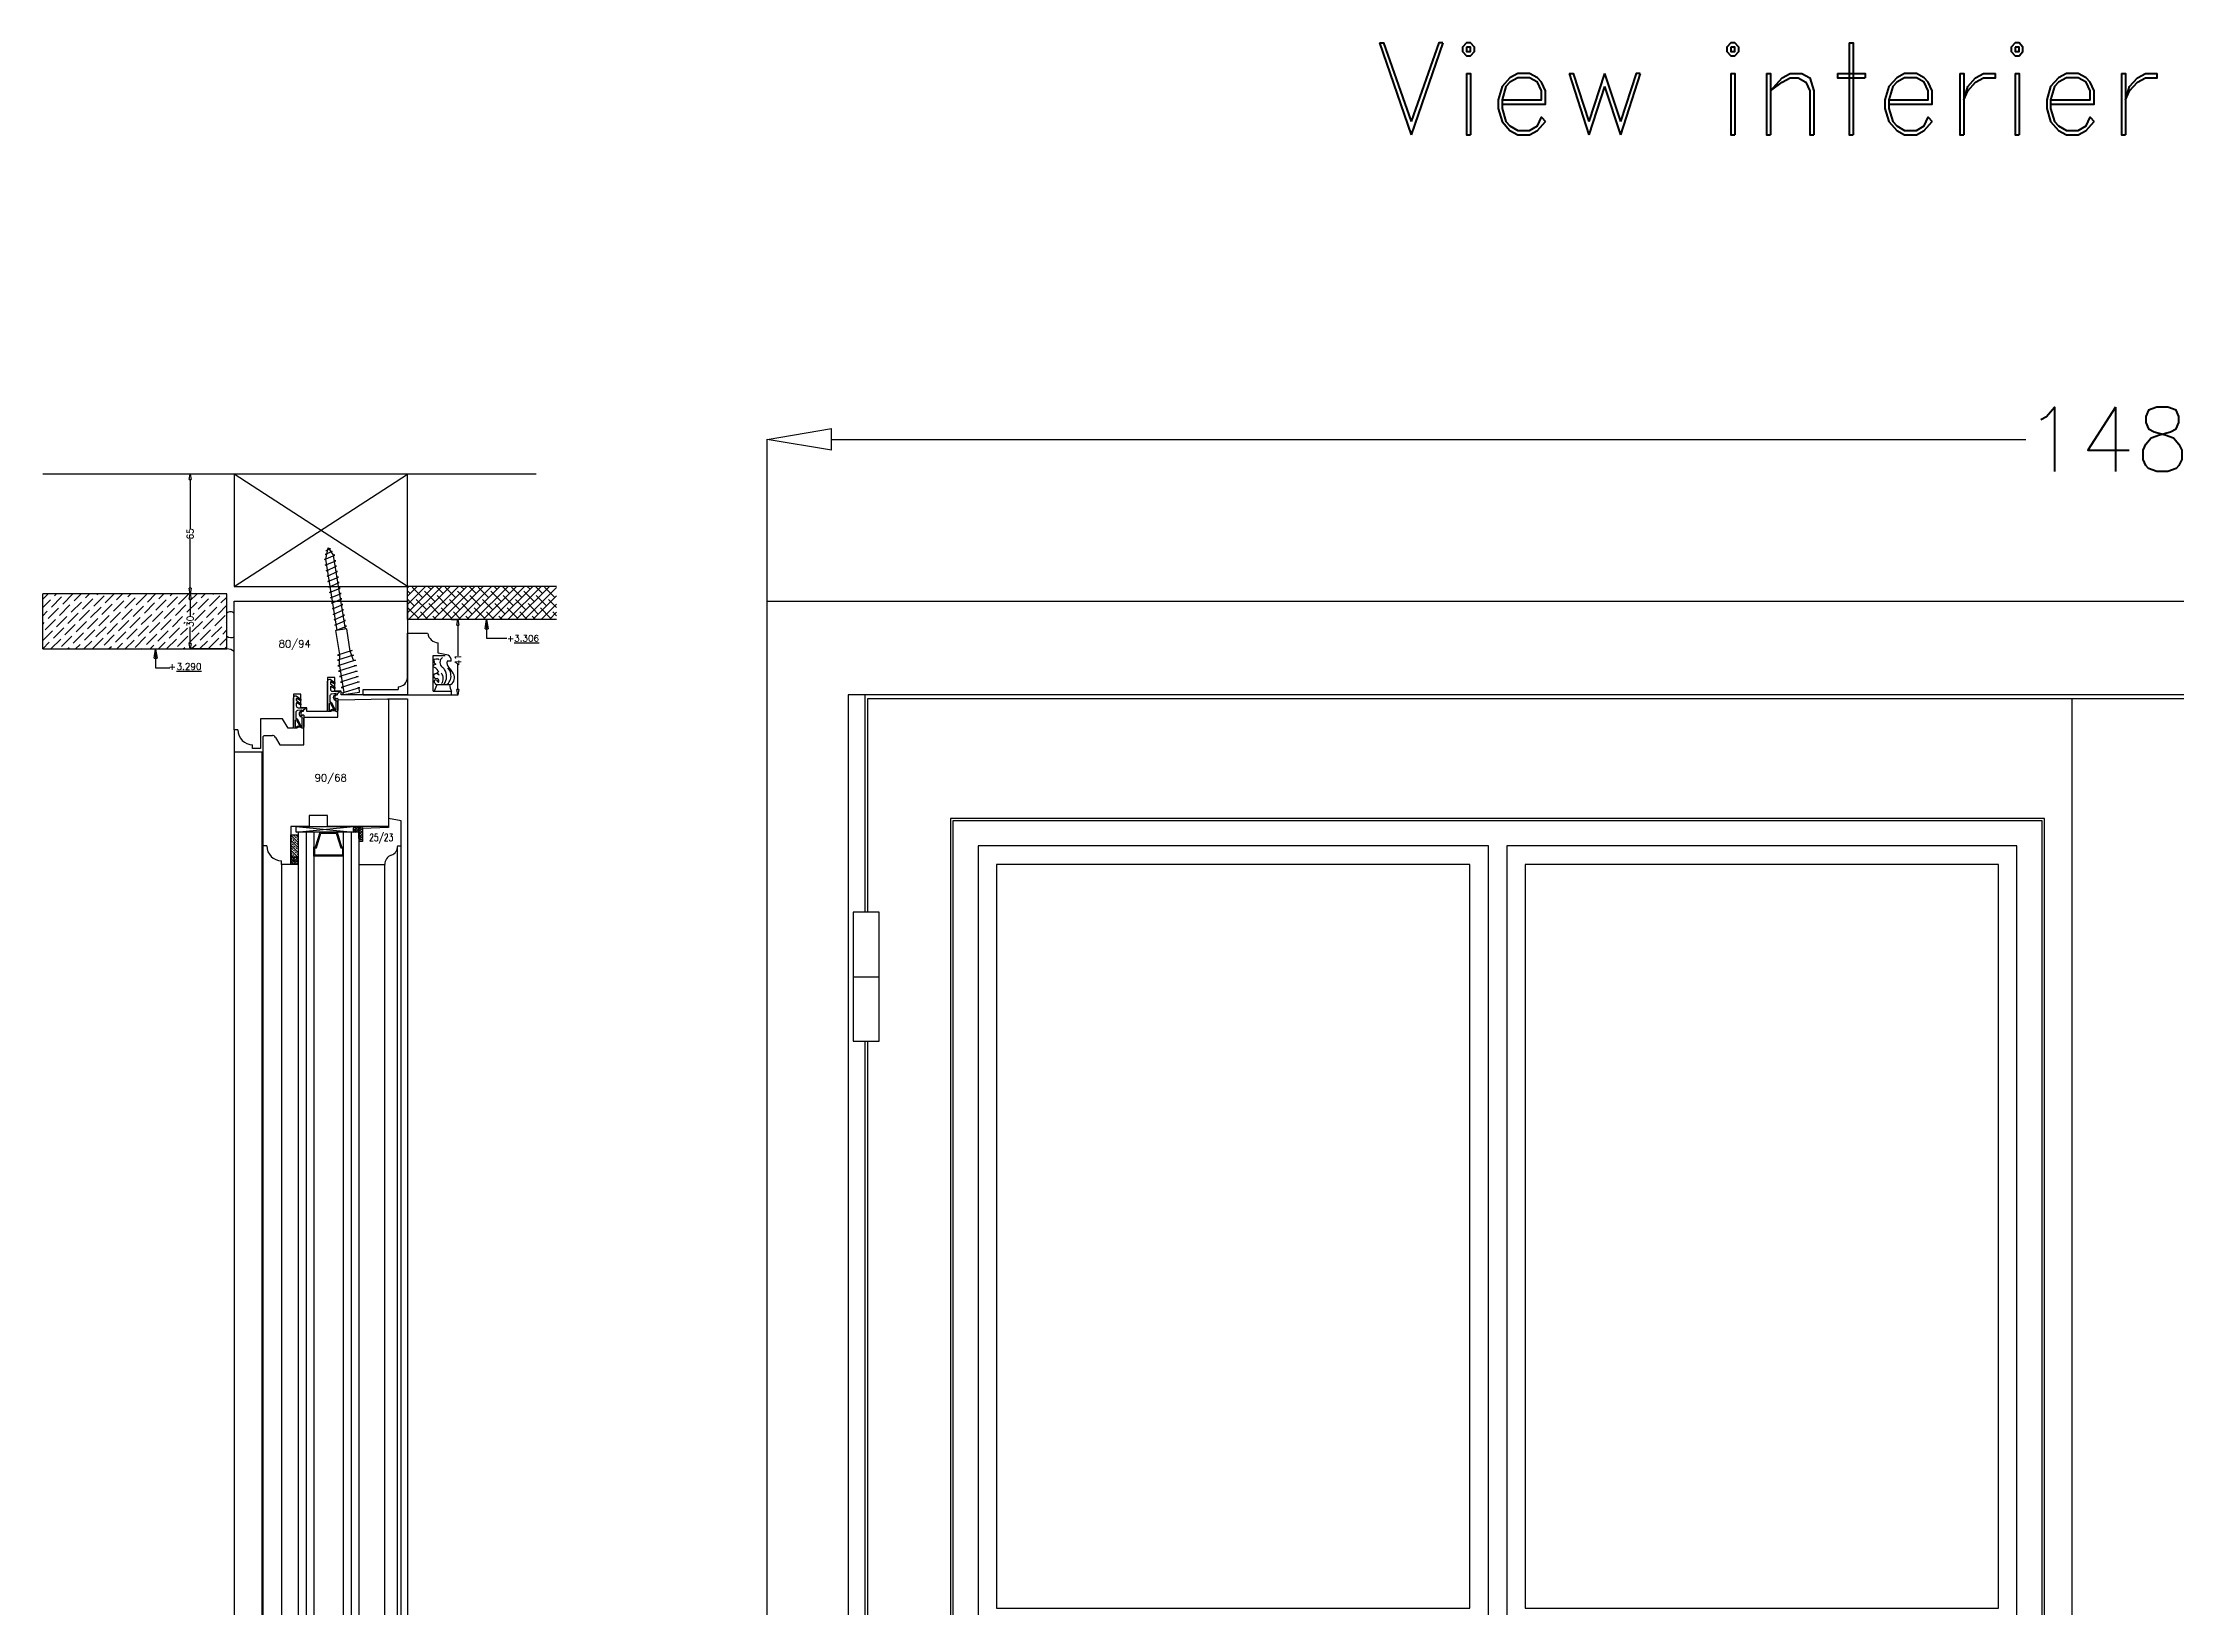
# Model space of a CAD drawing. Header units: millimetres. Extents: x -1007 to 7712, y -6262 to -71.
# Drawn here: x 5668 to 6827, y -992 to -142 of the extents above; entities that cross this region are included whole.
import ezdxf
from ezdxf.enums import TextEntityAlignment as Align

# ---------------------------------------------------------------- set-up
doc = ezdxf.new("R2010")
doc.units = ezdxf.units.MM
doc.layers.get('0').update_dxf_attribs({"color": 250})
doc.layers.add('dim', color=7, linetype='Continuous')
doc.layers.add('txt', color=189, linetype='Continuous')
doc.styles.add('ROMAND', font='romand.shx')
doc.styles.add('romans', font='romans.shx')
doc.dimstyles.new('Ech 1-1', dxfattribs={"dimtxt": 3.5, "dimasz": 3, "dimexe": 0.25, "dimexo": 0, "dimgap": 0.01, "dimtad": 0, "dimdec": 8, "dimzin": 12, "dimtxsty": 'romans', "dimblk": 'CLOSEDBLANK', "dimcen": 2.5, "dimclrd": 9, "dimclre": 9, "dimclrt": 6, "dimadec": 4, "dimazin": 3, "dimtfac": 1, "dimtdec": 8, "dimtmove": 0, "dimatfit": 3, "dimldrblk": 'CLOSEDBLANK', "dimfxl": 0, "dimarcsym": 0})
doc.dimstyles.new('ECH1-1 objet', dxfattribs={"dimtxt": 35, "dimasz": 35, "dimexe": 0.18, "dimexo": 0, "dimgap": 0.09, "dimtad": 0, "dimdec": 8, "dimdsep": 46, "dimtxsty": 'romans', "dimblk1": 'CLOSEDBLANK', "dimblk2": 'CLOSEDBLANK', "dimsah": 1, "dimcen": 1, "dimclrd": 9, "dimclre": 9, "dimclrt": 6, "dimadec": 0, "dimazin": 0, "dimtfac": 1, "dimtdec": 8, "dimtofl": 0, "dimtmove": 0, "dimatfit": 3, "dimldrblk": 'CLOSEDBLANK', "dimfxl": 0, "dimtolj": 1, "dimtzin": 0, "dimarcsym": 0})

# ---------------------------------------------------------------- blocks, each defined once
blk = doc.blocks.new('_ClosedBlank')
at = {"color": 0, "linetype": 'ByBlock', "lineweight": -2}
for p, q in [((-1, 0.167), (0, 0)), ((-1, 0.167), (-1, -0.167)), ((0, 0), (-1, -0.167))]:
    blk.add_line(p, q, dxfattribs=at)
blk = doc.blocks.new('*D44')
at = {"layer": 'Defpoints', "color": 0, "transparency": 16777216}
for p in [(7546.6, -357.6), (6061.6, -445.4), (7546.6, -445.4)]:
    blk.add_point(p, dxfattribs=at)
at = {"layer": 'dim', "color": 9, "lineweight": -2, "transparency": 16777216}
for p, q in [((6061.6, -445.4), (6061.6, -357.4)), ((6096.6, -357.6), (6744.9, -357.6)), ((7511.6, -357.6), (6863.4, -357.6)), ((7546.6, -445.4), (7546.6, -357.4))]:
    blk.add_line(p, q, dxfattribs=at)
at = {"layer": 'dim', "color": 9, "lineweight": -2, "transparency": 16777216, "xscale": 35, "yscale": 35, "zscale": 35, "rotation": 180}
blk.add_blockref('_ClosedBlank', (6061.6, -357.6), dxfattribs=at)
at = {"layer": 'dim', "color": 9, "lineweight": -2, "transparency": 16777216, "xscale": 35, "yscale": 35, "zscale": 35}
blk.add_blockref('_ClosedBlank', (7546.6, -357.6), dxfattribs=at)
at = {"layer": 'dim', "color": 6, "transparency": 16777216, "insert": (6804.1, -357.6), "char_height": 35, "attachment_point": 5, "style": 'romans'}
blk.add_mtext('\\A1;1485', dxfattribs=at)
blk = doc.blocks.new('*D64')
at = {"layer": 'Defpoints', "color": 0, "transparency": 16777216}
for p in [(5768.3, -441.4), (5748.3, -471.4), (5768.3, -471.4)]:
    blk.add_point(p, dxfattribs=at)
at = {"layer": 'dim', "color": 9, "lineweight": -2, "transparency": 16777216}
for p, q in [((5768.3, -441.4), (5748, -441.4)), ((5748.3, -444.4), (5748.3, -453.6)), ((5748.3, -468.4), (5748.3, -459.3)), ((5768.3, -471.4), (5748, -471.4))]:
    blk.add_line(p, q, dxfattribs=at)
at = {"layer": 'dim', "color": 9, "lineweight": -2, "transparency": 16777216, "xscale": 3, "yscale": 3, "zscale": 3}
for p, rotation in [((5748.3, -441.4), 90), ((5748.3, -471.4), 270)]:
    blk.add_blockref('_ClosedBlank', p, dxfattribs=dict(at, rotation=rotation))
at = {"layer": 'dim', "color": 6, "transparency": 16777216, "insert": (5748.3, -456.4), "char_height": 3.5, "attachment_point": 5, "rotation": 90, "style": 'romans'}
blk.add_mtext('30', dxfattribs=at)
blk = doc.blocks.new('*D65')
at = {"layer": 'Defpoints', "color": 0, "transparency": 16777216}
for p in [(5748.3, -376.4), (5772.3, -376.4), (5768.3, -441.4)]:
    blk.add_point(p, dxfattribs=at)
at = {"layer": 'dim', "color": 9, "lineweight": -2, "transparency": 16777216}
for p, q in [((5772.3, -376.4), (5748, -376.4)), ((5748.3, -379.4), (5748.3, -406.2)), ((5748.3, -438.4), (5748.3, -411.7)), ((5768.3, -441.4), (5748, -441.4))]:
    blk.add_line(p, q, dxfattribs=at)
at = {"layer": 'dim', "color": 9, "lineweight": -2, "transparency": 16777216, "xscale": 3, "yscale": 3, "zscale": 3}
for p, rotation in [((5748.3, -376.4), 90), ((5748.3, -441.4), 270)]:
    blk.add_blockref('_ClosedBlank', p, dxfattribs=dict(at, rotation=rotation))
at = {"layer": 'dim', "color": 6, "transparency": 16777216, "insert": (5748.3, -408.9), "char_height": 3.5, "attachment_point": 5, "rotation": 90, "style": 'romans'}
blk.add_mtext('65', dxfattribs=at)
blk = doc.blocks.new('*D66')
at = {"layer": 'Defpoints', "color": 0, "transparency": 16777216}
for p in [(5890.3, -455.4), (5893.7, -455.4), (5890.3, -496.4)]:
    blk.add_point(p, dxfattribs=at)
at = {"layer": 'dim', "color": 9, "lineweight": -2, "transparency": 16777216}
for p, q in [((5890.3, -455.4), (5893.9, -455.4)), ((5893.7, -458.4), (5893.7, -475.1)), ((5893.7, -493.4), (5893.7, -479.8)), ((5890.3, -496.4), (5893.9, -496.4))]:
    blk.add_line(p, q, dxfattribs=at)
at = {"layer": 'dim', "color": 9, "lineweight": -2, "transparency": 16777216, "xscale": 3, "yscale": 3, "zscale": 3}
for p, rotation in [((5893.7, -455.4), 90), ((5893.7, -496.4), 270)]:
    blk.add_blockref('_ClosedBlank', p, dxfattribs=dict(at, rotation=rotation))
at = {"layer": 'dim', "color": 6, "transparency": 16777216, "insert": (5893.7, -477.4), "char_height": 3.5, "attachment_point": 5, "rotation": 90, "style": 'romans'}
blk.add_mtext('41', dxfattribs=at)
blk = doc.blocks.new('2')
for p, q in [((5313.8, 5760.5), (6798.8, 5760.5)), ((5313.8, 3324.5), (5313.8, 5760.5)), ((6754.8, 5709.5), (5357.8, 5709.5)), ((5357.8, 5709.5), (5357.8, 3384.5)), ((5366.8, 5709.5), (5366.8, 5591.5)), ((6744.3, 5707.5), (5368.3, 5707.5)), ((5368.3, 5707.5), (5368.3, 5591.5)), ((6022.3, 3387.5), (6022.3, 5707.5)), ((6007.3, 5642.5), (5413.3, 5642.5)), ((5413.3, 5642.5), (5413.3, 3452.5)), ((6006, 5641.2), (5414.5, 5641.2)), ((5414.5, 5641.2), (5414.5, 3453.7)), ((6006, 3453.7), (6006, 5641.2)), ((6007.3, 3452.5), (6007.3, 5642.5)), ((5705.3, 5627.5), (5428.3, 5627.5)), ((5428.3, 5627.5), (5428.3, 5203.5)), ((5705.3, 5203.5), (5705.3, 5627.5)), ((5992.3, 5627.5), (5715.3, 5627.5)), ((5715.3, 5627.5), (5715.3, 5203.5)), ((5992.3, 5203.5), (5992.3, 5627.5)), ((5695.3, 5617.5), (5438.3, 5617.5)), ((5438.3, 5617.5), (5438.3, 5213.5)), ((5695.3, 5213.5), (5695.3, 5617.5)), ((5982.3, 5617.5), (5725.3, 5617.5)), ((5725.3, 5617.5), (5725.3, 5213.5)), ((5982.3, 5213.5), (5982.3, 5617.5)), ((5374.5, 5591.5), (5360.5, 5591.5)), ((5360.5, 5591.5), (5360.5, 5521.5)), ((5374.5, 5521.5), (5374.5, 5591.5)), ((5360.5, 5556.5), (5374.5, 5556.5)), ((5360.5, 5521.5), (5374.5, 5521.5)), ((5366.8, 5521.5), (5366.8, 4918.5)), ((5368.3, 5521.5), (5368.3, 4918.5)), ((5438.3, 5213.5), (5695.3, 5213.5)), ((5725.3, 5213.5), (5982.3, 5213.5))]:
    blk.add_line(p, q)
blk = doc.blocks.new('3')
for p, q in [((5188.4, 5829.5), (4920.4, 5829.5)), ((5118.4, 5829.5), (5024.4, 5829.5)), ((5024.4, 5829.5), (5024.4, 5768.5)), ((5118.4, 5768.5), (5024.4, 5829.5)), ((5024.4, 5768.5), (5118.4, 5829.5)), ((5118.4, 5768.5), (5118.4, 5829.5)), ((5077.6, 5787.5), (5073.8, 5785.8)), ((5074.6, 5785.8), (5073.8, 5785.8)), ((5074.1, 5783.3), (5075.4, 5789.4)), ((5080.3, 5744.6), (5074.1, 5783.3)), ((5076.7, 5788.8), (5074.2, 5787.8)), ((5075, 5787.7), (5074.2, 5787.8)), ((5075.4, 5789.4), (5078.3, 5785.2)), ((5076.7, 5788.8), (5075.7, 5788.9)), ((5077.6, 5787.5), (5076.6, 5787.5)), ((5084.8, 5745.3), (5078.3, 5785.2)), ((5020.4, 5764.5), (4920.4, 5764.5)), ((4920.4, 5734.5), (4920.4, 5764.5)), ((5020.4, 5734.5), (5020.4, 5764.5)), ((5024.4, 5768.5), (5118.4, 5768.5)), ((5024.4, 5690.5), (5024.4, 5760.5)), ((5024.4, 5760.5), (5118.4, 5760.5)), ((5199.4, 5768.5), (5118.4, 5768.5)), ((5118.4, 5750.5), (5118.4, 5768.5)), ((5118.4, 5760.5), (5118.4, 5709.5)), ((5199.4, 5750.5), (5118.4, 5750.5)), ((5085.5, 5745.4), (5079.6, 5744.5)), ((5081.7, 5731.5), (5079.6, 5744.5)), ((5087.4, 5733.3), (5085.5, 5745.4)), ((5118.4, 5719), (5118.4, 5743)), ((5118.4, 5743), (5129.4, 5743)), ((5135.1, 5732.3), (5135.1, 5737.9)), ((4920.4, 5734.5), (5020.4, 5734.5)), ((5088.5, 5733.7), (5080.5, 5731.1)), ((5089.2, 5731.2), (5080.5, 5728.5)), ((5080.5, 5731.1), (5081.6, 5731.2)), ((5080.5, 5728.5), (5081.6, 5728.5)), ((5081.5, 5726.5), (5081.7, 5731.5)), ((5084.1, 5710.9), (5081.5, 5726.5)), ((5087.4, 5733.7), (5088.5, 5733.7)), ((5089.3, 5727.8), (5087.4, 5733.3)), ((5088.1, 5731.2), (5089.2, 5731.2)), ((5132.4, 5711.5), (5132.4, 5731)), ((5132.4, 5731), (5138.9, 5731)), ((5140.5, 5731.2), (5135.1, 5732.3)), ((5140.1, 5728), (5142.2, 5728)), ((5079.1, 5719), (5075.1, 5719)), ((5075.1, 5719), (5075.1, 5701)), ((5079.1, 5711.5), (5079.1, 5719)), ((5092.2, 5716.6), (5082.5, 5713.5)), ((5083, 5710.6), (5092.6, 5713.6)), ((5091.1, 5716.6), (5092.2, 5716.6)), ((5091.5, 5713.6), (5092.6, 5713.6)), ((5113.4, 5714), (5113.4, 5712.5)), ((5134.4, 5715), (5132.9, 5711.5)), ((5141.4, 5715), (5134.4, 5715)), ((5060.6, 5710), (5056.6, 5710)), ((5056.6, 5710), (5056.6, 5692)), ((5060.6, 5702.5), (5060.6, 5710)), ((5063.9, 5702.5), (5060.6, 5702.5)), ((5063.3, 5702.5), (5063.3, 5702.4)), ((5063.9, 5700.5), (5063.9, 5702.5)), ((5082.4, 5711.5), (5079.1, 5711.5)), ((5080.6, 5706.3), (5081.1, 5706.8)), ((5080.6, 5697.5), (5080.6, 5706.3)), ((5081.1, 5706.8), (5107.6, 5707.5)), ((5081.8, 5711.5), (5081.8, 5711.4)), ((5082.4, 5709.5), (5082.4, 5711.5)), ((5118.4, 5709.5), (5082.4, 5709.5)), ((5082.5, 5713.5), (5083.6, 5713.5)), ((5083, 5710.6), (5083.5, 5710.6)), ((5083.7, 5709.7), (5083.5, 5710.6)), ((5083.7, 5709.7), (5092.5, 5711.1)), ((5092.5, 5711.1), (5092.2, 5713.5)), ((5094.4, 5709.5), (5094.4, 5712.5)), ((5094.4, 5712.5), (5113.4, 5712.5)), ((5094.4, 5709.5), (5118.4, 5709.5)), ((5107.6, 5707.5), (5108.1, 5707)), ((5107.6, 5707.5), (5118.4, 5707.5)), ((5108.1, 5707), (5108.1, 5638)), ((5118.4, 5709.5), (5142.4, 5709.5)), ((5118.4, 5707.5), (5118.4, 3387.5)), ((5132.4, 5711.5), (5142.4, 5711.5)), ((5142.4, 5709.5), (5142.4, 5711.5)), ((5026.4, 5690.5), (5024.4, 5690.5)), ((5024.4, 5690.5), (5024.4, 3458)), ((5050.6, 5696.5), (5038.6, 5696.5)), ((5038.6, 5696.5), (5038.6, 5680.5)), ((5053.6, 5691.5), (5050.6, 5696.5)), ((5056.1, 5691.5), (5053.6, 5691.5)), ((5056.6, 5692), (5056.1, 5691.5)), ((5062.1, 5697), (5062.6, 5697.5)), ((5062.1, 5682.5), (5062.1, 5697)), ((5062.6, 5697.5), (5080.6, 5697.5)), ((5074.6, 5700.5), (5063.9, 5700.5)), ((5075.1, 5701), (5074.6, 5700.5)), ((5034.4, 5680.5), (5034.4, 5682.5)), ((5038.6, 5680.5), (5034.4, 5680.5)), ((5040.1, 5687), (5040.6, 5687.5)), ((5040.1, 5627.5), (5040.1, 5687)), ((5040.6, 5687.5), (5045.1, 5687.5)), ((5046.8, 5686.5), (5049.1, 5682.5)), ((5049.1, 5682.5), (5062.1, 5682.5)), ((5040.1, 5678.5), (5024.4, 5678.5)), ((5039.6, 3460.8), (5039.6, 5678.5)), ((5065.1, 5638), (5055.1, 5638)), ((5055.1, 5638), (5055.1, 5617.5)), ((5055.1, 5633.5), (5059.1, 5633.5)), ((5055.1, 5621.5), (5055.1, 5633.5)), ((5058.1, 5635), (5089.1, 5638)), ((5058.1, 5638), (5089.1, 5635)), ((5058.1, 5635), (5058.1, 5638)), ((5058.1, 5638), (5089.1, 5638)), ((5089.1, 5635), (5058.1, 5635)), ((5059.1, 5635), (5059.1, 3460)), ((5092.1, 5635), (5059.1, 5635)), ((5059.1, 5633.5), (5059.1, 5621.5)), ((5063.4, 5635), (5063.4, 3460)), ((5075.1, 5644), (5065.1, 5644)), ((5065.1, 5644), (5065.1, 5638)), ((5067.6, 5635), (5067.6, 3460)), ((5068.6, 5627), (5071, 5635)), ((5069, 5626.5), (5071.4, 5634.5)), ((5071, 5635), (5080.2, 5635)), ((5071.4, 5634.5), (5079.8, 5634.5)), ((5075.1, 5638), (5075.1, 5644)), ((5108.1, 5638), (5075.1, 5638)), ((5079.8, 5634.5), (5082.3, 5626.5)), ((5080.2, 5635), (5082.6, 5627)), ((5083.6, 5635), (5083.6, 3460)), ((5087.9, 5635), (5087.9, 3460)), ((5089.1, 5638), (5089.1, 5635)), ((5090.1, 5638), (5092.1, 5638)), ((5092.1, 5635), (5090.1, 5635)), ((5092.1, 5638), (5092.1, 5635)), ((5092.1, 5631.5), (5092.1, 5637.5)), ((5092.1, 5635), (5092.1, 3460)), ((5094.1, 5637.5), (5094.1, 5631.5)), ((5108.1, 5637.5), (5094.1, 5637)), ((5094.1, 5637), (5094.1, 5630)), ((5115.1, 5641.2), (5108.1, 5642.5)), ((5108.1, 5642.5), (5108.1, 5637.5)), ((5115.1, 5627.5), (5115.1, 5641.2)), ((5042.1, 5627.5), (5040.1, 5627.5)), ((5040.1, 4335.5), (5040.1, 5627.5)), ((5059.1, 5621.5), (5055.1, 5621.5)), ((5055.1, 5621.5), (5059.1, 5621.5)), ((5055.1, 5617.5), (5055.1, 5621.5)), ((5059.1, 5621.5), (5059.1, 5617.5)), ((5067.6, 5622), (5067.6, 5627)), ((5067.6, 5627), (5068.6, 5627)), ((5083.6, 5622), (5067.6, 5622)), ((5068.1, 5622.5), (5068.1, 5626.5)), ((5068.1, 5626.5), (5069, 5626.5)), ((5083.1, 5622.5), (5068.1, 5622.5)), ((5082.3, 5626.5), (5083.1, 5626.5)), ((5082.6, 5627), (5083.6, 5627)), ((5083.1, 5626.5), (5083.1, 5622.5)), ((5083.6, 5627), (5083.6, 5622)), ((5094.1, 5630), (5092.1, 5630)), ((5092.1, 5630), (5092.1, 5617.5)), ((5113.1, 5627.5), (5115.1, 5627.5)), ((5113.1, 4335.5), (5113.1, 5627.2)), ((5115.1, 4335.5), (5115.1, 5627.5)), ((5050.1, 5617.5), (5050.1, 5619.5)), ((5055.1, 5617.5), (5050.1, 5617.5)), ((5050.1, 5617.5), (5050.1, 4345.5)), ((5059.1, 5617.5), (5055.1, 5617.5)), ((5092.1, 5617.5), (5106.1, 5617.5)), ((5106.1, 4345.5), (5106.1, 5617.5))]:
    blk.add_line(p, q)
at = {"linetype": 'Continuous'}
for p, q in [((4920.4, 5757), (4924.6, 5761.2)), ((4920.6, 5761.7), (4923.4, 5764.5)), ((4925.1, 5757.2), (4930.7, 5762.8)), ((4926.8, 5763.4), (4927.9, 5764.5)), ((4931.3, 5758.9), (4936.8, 5764.5)), ((4935.8, 5754.4), (4941.4, 5760)), ((4937.5, 5760.6), (4941.3, 5764.5)), ((4942, 5756.1), (4947.6, 5761.7)), ((4943.6, 5762.3), (4945.8, 5764.5)), ((4948.1, 5757.8), (4953.7, 5763.4)), ((4949.8, 5764), (4950.3, 5764.5)), ((4954.3, 5759.5), (4959.3, 5764.5)), ((4958.8, 5755), (4964.4, 5760.6)), ((4960.5, 5761.2), (4963.8, 5764.5)), ((4965, 5756.7), (4970.6, 5762.3)), ((4966.6, 5762.8), (4968.3, 5764.5)), ((4971.1, 5758.4), (4976.7, 5764)), ((4977.3, 5760), (4981.7, 5764.5)), ((4981.8, 5755.5), (4987.4, 5761.2)), ((4983.5, 5761.7), (4986.2, 5764.5)), ((4988, 5757.2), (4993.6, 5762.8)), ((4989.7, 5763.4), (4990.7, 5764.5)), ((4994.1, 5758.9), (4999.7, 5764.5)), ((4998.6, 5754.4), (5004.3, 5760)), ((5000.3, 5760.6), (5004.2, 5764.5)), ((5004.8, 5756.1), (5010.4, 5761.7)), ((5006.5, 5762.3), (5008.7, 5764.5)), ((5011, 5757.8), (5016.6, 5763.4)), ((5012.7, 5764), (5013.2, 5764.5)), ((5017.2, 5759.5), (5020.4, 5762.7)), ((5118.4, 5767.7), (5119.2, 5768.5)), ((5118.4, 5763.2), (5123.7, 5768.5)), ((5118.4, 5758.7), (5128.2, 5768.5)), ((5118.4, 5754.2), (5132.7, 5768.5)), ((5119.9, 5764.7), (5118.4, 5766.1)), ((5122.1, 5757.9), (5118.4, 5761.6)), ((5119.1, 5750.5), (5137.1, 5768.5)), ((5126.6, 5762.4), (5121, 5768)), ((5128.9, 5755.7), (5123.2, 5761.3)), ((5123.6, 5750.5), (5141.6, 5768.5)), ((5133.3, 5760.2), (5127.7, 5765.8)), ((5128.1, 5750.5), (5146.1, 5768.5)), ((5131.1, 5766.9), (5129.5, 5768.5)), ((5132.6, 5750.5), (5150.6, 5768.5)), ((5137.8, 5764.7), (5134, 5768.5)), ((5140.1, 5757.9), (5134.5, 5763.5)), ((5137.1, 5750.5), (5155.1, 5768.5)), ((5144.6, 5762.4), (5139, 5768)), ((5146.8, 5755.7), (5141.2, 5761.3)), ((5141.6, 5750.5), (5159.6, 5768.5)), ((5151.3, 5760.2), (5145.7, 5765.8)), ((5146.1, 5750.5), (5164.1, 5768.5)), ((5149.1, 5766.9), (5147.5, 5768.5)), ((5150.6, 5750.5), (5168.6, 5768.5)), ((5155.8, 5764.7), (5152, 5768.5)), ((5158, 5757.9), (5152.4, 5763.5)), ((5155.1, 5750.5), (5173.1, 5768.5)), ((5162.5, 5762.4), (5156.9, 5768)), ((5164.8, 5755.7), (5159.2, 5761.3)), ((5159.6, 5750.5), (5177.6, 5768.5)), ((5169.3, 5760.2), (5163.7, 5765.8)), ((5164, 5750.5), (5182, 5768.5)), ((5167, 5766.9), (5165.5, 5768.5)), ((5168.5, 5750.5), (5186.5, 5768.5)), ((5173.8, 5764.7), (5170, 5768.5)), ((5176, 5757.9), (5170.4, 5763.5)), ((5173, 5750.5), (5191, 5768.5)), ((5180.5, 5762.4), (5174.9, 5768)), ((5182.7, 5755.7), (5177.1, 5761.3)), ((5177.5, 5750.5), (5195.5, 5768.5)), ((5187.2, 5760.2), (5181.6, 5765.8)), ((5182, 5750.5), (5199.4, 5767.9)), ((5185, 5766.9), (5183.4, 5768.5)), ((5186.5, 5750.5), (5199.4, 5763.4)), ((5191.7, 5764.7), (5187.9, 5768.5)), ((5194, 5757.9), (5188.3, 5763.5)), ((5198.4, 5762.4), (5192.8, 5768)), ((5199.4, 5757), (5195.1, 5761.3)), ((4920.4, 5752.5), (4922.9, 5755)), ((4920.4, 5748), (4921.2, 5748.8)), ((4921.7, 5744.9), (4927.4, 5750.5)), ((4923.4, 5751.1), (4929, 5756.7)), ((4927.9, 5746.6), (4933.5, 5752.2)), ((4929.6, 5752.7), (4935.2, 5758.4)), ((4934.1, 5748.3), (4939.7, 5753.9)), ((4938.6, 5743.8), (4944.2, 5749.4)), ((4940.3, 5749.9), (4945.9, 5755.5)), ((4944.8, 5745.4), (4950.4, 5751.1)), ((4946.4, 5751.6), (4952.1, 5757.2)), ((4950.9, 5747.1), (4956.5, 5752.7)), ((4952.6, 5753.3), (4958.2, 5758.9)), ((4957.1, 5748.8), (4962.7, 5754.4)), ((4961.6, 5744.3), (4967.2, 5749.9)), ((4963.3, 5750.5), (4968.9, 5756.1)), ((4967.8, 5746), (4973.4, 5751.6)), ((4969.5, 5752.2), (4975.1, 5757.8)), ((4973.9, 5747.7), (4979.6, 5753.3)), ((4975.6, 5753.9), (4981.2, 5759.5)), ((4978.4, 5743.2), (4984, 5748.8)), ((4980.1, 5749.4), (4985.7, 5755)), ((4984.6, 5744.9), (4990.2, 5750.5)), ((4986.3, 5751.1), (4991.9, 5756.7)), ((4990.8, 5746.6), (4996.4, 5752.2)), ((4992.5, 5752.7), (4998.1, 5758.4)), ((4997, 5748.3), (4997.8, 5749.1)), ((5001.4, 5743.8), (5007.1, 5749.4)), ((5001.9, 5753.2), (5002.6, 5753.9)), ((5003.1, 5749.9), (5008.7, 5755.5)), ((5007.6, 5745.4), (5013.2, 5751.1)), ((5009.3, 5751.6), (5014.9, 5757.2)), ((5013.8, 5747.1), (5019.4, 5752.7)), ((5015.5, 5753.3), (5020.4, 5758.2)), ((5020, 5748.8), (5020.4, 5749.3)), ((5124.4, 5751.2), (5118.7, 5756.8)), ((5129.6, 5750.5), (5125.5, 5754.6)), ((5135.6, 5753.4), (5130, 5759.1)), ((5134.1, 5750.5), (5132.2, 5752.3)), ((5142.3, 5751.2), (5136.7, 5756.8)), ((5147.5, 5750.5), (5143.4, 5754.6)), ((5153.5, 5753.4), (5147.9, 5759.1)), ((5152, 5750.5), (5150.2, 5752.3)), ((5160.3, 5751.2), (5154.7, 5756.8)), ((5165.5, 5750.5), (5161.4, 5754.6)), ((5171.5, 5753.4), (5165.9, 5759.1)), ((5170, 5750.5), (5168.1, 5752.3)), ((5178.2, 5751.2), (5172.6, 5756.8)), ((5183.5, 5750.5), (5179.4, 5754.6)), ((5189.5, 5753.4), (5183.9, 5759.1)), ((5188, 5750.5), (5186.1, 5752.3)), ((5196.2, 5751.2), (5190.6, 5756.8)), ((5191, 5750.5), (5199.4, 5758.9)), ((5195.5, 5750.5), (5199.4, 5754.4)), ((5199.4, 5752.5), (5197.3, 5754.6)), ((4920.4, 5739.1), (4925.7, 5744.3)), ((4920.4, 5734.6), (4924, 5738.2)), ((4924.8, 5734.5), (4930.2, 5739.8)), ((4926.2, 5740.4), (4931.8, 5746)), ((4930.7, 5735.9), (4936.3, 5741.5)), ((4932.4, 5742.1), (4938, 5747.7)), ((4936.9, 5737.6), (4942.5, 5743.2)), ((4938.3, 5734.5), (4940.8, 5737)), ((4942.8, 5734.5), (4947, 5738.7)), ((4943.1, 5739.3), (4948.7, 5744.9)), ((4947.6, 5734.8), (4953.2, 5740.4)), ((4949.2, 5741), (4954.9, 5746.6)), ((4953.7, 5736.5), (4959.3, 5742.1)), ((4955.4, 5742.6), (4961, 5748.3)), ((4959.9, 5738.2), (4965.5, 5743.8)), ((4960.7, 5734.5), (4963.8, 5737.6)), ((4965.2, 5734.5), (4970, 5739.3)), ((4966.1, 5739.8), (4971.7, 5745.4)), ((4970.6, 5735.3), (4976.2, 5741)), ((4972.3, 5741.5), (4977.9, 5747.1)), ((4976.7, 5737), (4982.4, 5742.6)), ((4982.9, 5738.7), (4988.5, 5744.3)), ((4983.2, 5734.5), (4986.9, 5738.2)), ((4987.7, 5734.5), (4993, 5739.8)), ((4989.1, 5740.4), (4994.7, 5746)), ((4993.6, 5735.9), (4999.2, 5741.5)), ((4995.3, 5742.1), (4999, 5745.8)), ((4999.8, 5737.6), (5005.4, 5743.2)), ((5001.1, 5734.5), (5003.7, 5737)), ((5005.6, 5734.5), (5009.9, 5738.7)), ((5005.9, 5739.3), (5011.5, 5744.9)), ((5010.4, 5734.8), (5016, 5740.4)), ((5012.1, 5741), (5017.7, 5746.6)), ((5016.6, 5736.5), (5020.4, 5740.3)), ((5018.3, 5742.6), (5020.4, 5744.8)), ((4933.8, 5734.5), (4934.7, 5735.3)), ((4956.2, 5734.5), (4957.7, 5735.9)), ((4974.2, 5734.5), (4974.5, 5734.8)), ((4978.7, 5734.5), (4980.7, 5736.5)), ((4996.6, 5734.5), (4997.5, 5735.3)), ((5019.1, 5734.5), (5020.4, 5735.8)), ((5055.1, 5633.4), (5059.1, 5629.4)), ((5056.5, 5633.4), (5057.2, 5632.7)), ((5057.8, 5633.5), (5059.1, 5632.1)), ((5059.1, 5633.5), (5059.1, 5633.5)), ((5089.1, 5637.1), (5089.6, 5636.5)), ((5089.1, 5637.1), (5089.1, 5637)), ((5089.9, 5637.8), (5089.3, 5637.3)), ((5089.9, 5636.3), (5089.3, 5635.8)), ((5089.9, 5637.8), (5090.4, 5637.3)), ((5089.9, 5636.3), (5090.4, 5635.8)), ((5090.6, 5637.1), (5090.1, 5636.5)), ((5090.6, 5635.6), (5090.1, 5635.1)), ((5090.6, 5637.1), (5091.1, 5636.5)), ((5090.6, 5635.6), (5091.1, 5635.1)), ((5091.3, 5637.8), (5090.8, 5637.3)), ((5091.3, 5636.3), (5090.8, 5635.8)), ((5091.3, 5637.8), (5091.9, 5637.3)), ((5091.3, 5636.3), (5091.9, 5635.8)), ((5092.1, 5637.1), (5091.5, 5636.5)), ((5092.1, 5635.6), (5091.5, 5635.1)), ((5092.1, 5637.1), (5092.1, 5637)), ((5092.1, 5636.6), (5092.6, 5636.1)), ((5092.1, 5635.6), (5092.1, 5635.6)), ((5092.1, 5635.1), (5092.6, 5634.6)), ((5092.1, 5633.7), (5092.6, 5633.1)), ((5092.8, 5637.4), (5092.3, 5636.9)), ((5092.8, 5635.9), (5092.3, 5635.4)), ((5092.8, 5634.4), (5092.3, 5633.9)), ((5092.8, 5632.9), (5092.3, 5632.4)), ((5092.4, 5637.8), (5092.6, 5637.6)), ((5092.8, 5637.4), (5093.4, 5636.9)), ((5092.8, 5635.9), (5093.4, 5635.4)), ((5092.8, 5634.4), (5093.4, 5633.9)), ((5092.8, 5632.9), (5093.4, 5632.4)), ((5093.4, 5637.9), (5093, 5637.6)), ((5093.6, 5636.6), (5093, 5636.1)), ((5093.6, 5635.2), (5093, 5634.6)), ((5093.6, 5633.7), (5093, 5633.1)), ((5093.6, 5636.6), (5094.1, 5636.1)), ((5093.6, 5635.2), (5094.1, 5634.6)), ((5093.6, 5633.7), (5094.1, 5633.1)), ((5094.1, 5637.2), (5093.8, 5636.9)), ((5094.1, 5635.7), (5093.8, 5635.4)), ((5094.1, 5634.2), (5093.8, 5633.9)), ((5094.1, 5632.8), (5093.8, 5632.4)), ((5055.1, 5630.7), (5059.1, 5626.7)), ((5055.1, 5629.4), (5055.5, 5629)), ((5055.1, 5628), (5059.1, 5624)), ((5055.1, 5626.7), (5055.2, 5626.6)), ((5055.1, 5625.3), (5059, 5621.5)), ((5055.1, 5622.7), (5056.3, 5621.5)), ((5055.1, 5621), (5055.2, 5621)), ((5055.2, 5632), (5055.8, 5631.4)), ((5055.2, 5623.9), (5055.8, 5623.3)), ((5055.5, 5626.3), (5056.2, 5625.6)), ((5056.1, 5621.5), (5055.6, 5621)), ((5055.8, 5628.7), (5056.5, 5628)), ((5056.2, 5631), (5056.8, 5630.3)), ((5056.2, 5622.9), (5056.8, 5622.3)), ((5056.2, 5621.5), (5056.6, 5621)), ((5056.5, 5625.3), (5057.2, 5624.6)), ((5056.8, 5627.6), (5057.5, 5627)), ((5057.5, 5621.5), (5057, 5621)), ((5057.2, 5630), (5057.9, 5629.3)), ((5057.2, 5621.9), (5057.6, 5621.5)), ((5057.5, 5632.4), (5058.2, 5631.7)), ((5057.5, 5624.3), (5058.2, 5623.6)), ((5057.6, 5621.5), (5058.1, 5621)), ((5057.9, 5626.6), (5058.5, 5626)), ((5058.2, 5629), (5058.9, 5628.3)), ((5058.5, 5631.4), (5059.1, 5630.8)), ((5058.5, 5623.3), (5059.1, 5622.7)), ((5059, 5621.5), (5058.5, 5621)), ((5058.9, 5625.6), (5059.1, 5625.4)), ((5092.1, 5632.2), (5092.6, 5631.7)), ((5092.8, 5631.5), (5092.5, 5631.1)), ((5092.8, 5631.5), (5093.3, 5631)), ((5093.6, 5632.2), (5093, 5631.7)), ((5093.6, 5632.2), (5094.1, 5631.7)), ((5055.4, 5620.8), (5055.1, 5620.5)), ((5055.1, 5619.6), (5055.2, 5619.5)), ((5055.4, 5619.3), (5055.1, 5619)), ((5055.1, 5618.1), (5055.2, 5618)), ((5055.4, 5617.8), (5055.1, 5617.6)), ((5055.4, 5620.8), (5055.9, 5620.2)), ((5055.4, 5619.3), (5055.9, 5618.8)), ((5055.4, 5617.8), (5055.7, 5617.5)), ((5056.1, 5620), (5055.6, 5619.5)), ((5056.1, 5618.6), (5055.6, 5618)), ((5056.1, 5620), (5056.6, 5619.5)), ((5056.1, 5618.6), (5056.6, 5618)), ((5056.8, 5620.8), (5056.3, 5620.2)), ((5056.8, 5619.3), (5056.3, 5618.8)), ((5056.8, 5617.8), (5056.5, 5617.5)), ((5056.8, 5620.8), (5057.4, 5620.2)), ((5056.8, 5619.3), (5057.4, 5618.8)), ((5056.8, 5617.8), (5057.2, 5617.5)), ((5057.6, 5620), (5057, 5619.5)), ((5057.6, 5618.6), (5057, 5618)), ((5057.6, 5620), (5058.1, 5619.5)), ((5057.6, 5618.6), (5058.1, 5618)), ((5058.3, 5620.8), (5057.8, 5620.2)), ((5058.3, 5619.3), (5057.8, 5618.8)), ((5058.3, 5617.8), (5058, 5617.5)), ((5058.3, 5620.8), (5058.9, 5620.2)), ((5058.3, 5619.3), (5058.9, 5618.8)), ((5058.3, 5617.8), (5058.7, 5617.5)), ((5059.1, 5620), (5058.5, 5619.5)), ((5059.1, 5618.6), (5058.5, 5618)), ((5059.1, 5620), (5059.1, 5620)), ((5059.1, 5618.6), (5059.1, 5618.5))]:
    blk.add_line(p, q, dxfattribs=at)
for points in [[(5074.1, 5782.9), (5073.4, 5783), (5079.1, 5785.4), (5078.1, 5785.5)], [(5074.6, 5779.9), (5073.8, 5780), (5079.5, 5782.4), (5078.8, 5782.5)], [(5075.1, 5777), (5074.3, 5777), (5080, 5779.5), (5079.2, 5779.5)], [(5075.6, 5774), (5074.8, 5774.1), (5080.5, 5776.5), (5079.7, 5776.6)], [(5076, 5771), (5075.3, 5771.1), (5081, 5773.5), (5080.2, 5773.6)], [(5076.5, 5768.1), (5075.8, 5768.1), (5081.4, 5770.6), (5080.7, 5770.7)], [(5077, 5765.1), (5076.2, 5765.2), (5081.9, 5767.6), (5081.1, 5767.7)], [(5077.5, 5762.2), (5076.7, 5762.2), (5082.4, 5764.7), (5081.6, 5764.7)], [(5078, 5759.2), (5077.2, 5759.3), (5082.9, 5761.7), (5082.1, 5761.8)], [(5078.4, 5756.2), (5077.7, 5756.3), (5083.3, 5758.7), (5082.6, 5758.8)], [(5078.9, 5753.3), (5078.1, 5753.3), (5083.8, 5755.8), (5083.1, 5755.8)], [(5079.4, 5750.3), (5078.6, 5750.4), (5084.3, 5752.8), (5083.5, 5752.9)], [(5079.9, 5747.4), (5079.1, 5747.4), (5084.8, 5749.9), (5084, 5749.9)], [(5079.6, 5744.5), (5079.6, 5744.5), (5085.3, 5746.9), (5084.5, 5747)], [(5089, 5728.4), (5090.3, 5728.5), (5080.6, 5725.4), (5081.7, 5725.4)], [(5089.6, 5725.5), (5090.7, 5725.5), (5081.1, 5722.4), (5082.2, 5722.4)], [(5090.1, 5722.5), (5091.2, 5722.5), (5081.6, 5719.5), (5082.7, 5719.5)], [(5090.6, 5719.6), (5091.7, 5719.6), (5082.1, 5716.5), (5083.2, 5716.5)]]:
    blk.add_lwpolyline(points)
for points in [[(5079, 5708.2, 0.206505), (5079.6, 5707.1, 0.277528), (5079.8, 5707.3), (5079.8, 5707.5, -0.626267), (5080.6, 5707.5, -0.131441), (5080.6, 5707.3), (5080.6, 5701, -0.509109), (5079.7, 5700.5, 0.294424), (5077.1, 5700.7, -0.173488), (5076.5, 5700.5), (5075.1, 5700.5), (5075.1, 5716.8, -0.415334), (5076.3, 5718.1, -0.048115), (5076.6, 5718.1, -0.113375), (5076.6, 5718), (5079.1, 5716.2, -0.235966), (5079.1, 5716.1), (5079.1, 5715.7, -0.247659), (5079.1, 5715.6, -0.287937), (5078.7, 5715.6), (5076.9, 5716.6, 0.576722), (5076.6, 5716.5), (5076.6, 5715.7, 0.235966), (5076.7, 5715.5), (5079.1, 5713.7, -0.235966), (5079.1, 5713.6), (5079.1, 5713.2, -0.247659), (5079.1, 5713.1, -0.287937), (5078.7, 5713.1), (5076.9, 5714.2, 0.576722), (5076.6, 5714), (5076.6, 5712.7, 0.384094), (5077.7, 5711.5, 0.021813), (5077.8, 5711.5), (5081.6, 5711.5), (5081.6, 5711.4, -0.333043), (5080.8, 5710.5, 0.293245), (5080.4, 5710.1, -0.008528), (5080.3, 5709.7, -0.265517), (5080.2, 5709.5, -0.023748), (5079.9, 5709.5, 0.356149), (5079, 5708.2, 0.356149)], [(5060.5, 5699.2, 0.206505), (5061.1, 5698.1, 0.277528), (5061.3, 5698.3), (5061.3, 5698.5, -0.626267), (5062.1, 5698.5, -0.131441), (5062.1, 5698.3), (5062.1, 5692, -0.509109), (5061.2, 5691.5, 0.294424), (5058.6, 5691.7, -0.173488), (5058, 5691.5), (5056.6, 5691.5), (5056.6, 5707.8, -0.415334), (5057.8, 5709.1, -0.048115), (5058.1, 5709.1, -0.113375), (5058.1, 5709), (5060.6, 5707.2, -0.235966), (5060.6, 5707.1), (5060.6, 5706.7, -0.247659), (5060.6, 5706.6, -0.287937), (5060.2, 5706.6), (5058.4, 5707.6, 0.576722), (5058.1, 5707.5), (5058.1, 5706.7, 0.235966), (5058.2, 5706.5), (5060.6, 5704.7, -0.235966), (5060.6, 5704.6), (5060.6, 5704.2, -0.247659), (5060.6, 5704.1, -0.287937), (5060.2, 5704.1), (5058.4, 5705.2, 0.576722), (5058.1, 5705), (5058.1, 5703.7, 0.384094), (5059.2, 5702.5, 0.021813), (5059.3, 5702.5), (5063.1, 5702.5), (5063.1, 5702.4, -0.333043), (5062.3, 5701.5, 0.293245), (5061.9, 5701.1, -0.008528), (5061.8, 5700.7, -0.265517), (5061.7, 5700.5, -0.023748), (5061.4, 5700.5, 0.356149), (5060.5, 5699.2, 0.356149)], [(5078.3, 5708.2, -0.355005), (5079.8, 5710.1, 0.567624), (5079.8, 5710.2, 0.24708), (5079.5, 5710.3), (5077.3, 5710, 0.351704), (5076.3, 5708.9), (5076.3, 5706, 0.414214), (5076.6, 5705.7), (5076.7, 5705.7, -0.277073), (5077, 5705.6), (5078.8, 5702.2, 0.041112), (5078.9, 5702), (5079.2, 5701.3, 0.50666), (5079.7, 5701.3, 0.2771), (5079.7, 5701.5), (5079.7, 5705.7, -0.213422), (5079.8, 5705.9, 0.886227), (5079.5, 5706.4, -0.250571), (5078.3, 5708.2)], [(5059.8, 5699.2, -0.355005), (5061.3, 5701.1, 0.567624), (5061.3, 5701.2, 0.24708), (5061, 5701.3), (5058.8, 5701, 0.351704), (5057.8, 5699.9), (5057.8, 5697, 0.414214), (5058.1, 5696.7), (5058.2, 5696.7, -0.277073), (5058.5, 5696.6), (5060.3, 5693.2, 0.041112), (5060.4, 5693), (5060.7, 5692.3, 0.50666), (5061.2, 5692.3, 0.2771), (5061.2, 5692.5), (5061.2, 5696.7, -0.213422), (5061.3, 5696.9, 0.886227), (5061, 5697.4, -0.250571), (5059.8, 5699.2)]]:
    blk.add_lwpolyline(points, format="xyb")
for points in [[(5076.7, 5701.1, -0.632714), (5076.1, 5701.4), (5076.1, 5704.7, -0.78091), (5076.7, 5704.9), (5078.3, 5701.9, 0.117333), (5078.4, 5701.8, -1.218085), (5078.1, 5701.5, 0.285776), (5077.8, 5701.6, 0.145588)], [(5058.2, 5692.1, -0.632714), (5057.6, 5692.4), (5057.6, 5695.7, -0.78091), (5058.2, 5695.9), (5059.8, 5692.9, 0.117333), (5059.9, 5692.8, -1.218085), (5059.6, 5692.5, 0.285776), (5059.3, 5692.6, 0.145588)]]:
    blk.add_lwpolyline(points, format="xyb", close=True)
for centre, radius, start, end in [((5022.3, 5752.1), 2.61, 37.447, 137.5648), ((5022.6, 5744.6), 3.91, 235.7118, 297.3163), ((5135.5, 5744), 6.15, 189.9153, 266.361), ((5020.4, 5727.9), 6.6, 52.3356, 89.7125), ((5134.5, 5723.7), 2.64, 103.4503, 142.0469), ((5134.1, 5727.4), 1.19, 167.8159, 257.8159), ((5129.3, 5728.4), 3.72, 347.8159, 12.1841), ((5134.3, 5726), 3.02, 61.2062, 112.2082), ((5139.2, 5727.2), 3.17, 121.5065, 238.4935), ((5143.2, 5726.9), 3.3, 161.6773, 226.5216), ((5139.1, 5728.4), 3.12, 351.6387, 62.9265), ((5113.4, 5719), 5, 270, 0), ((5133.8, 5719.8), 1.25, 128.0236, 254.2276), ((5129.7, 5718.5), 6.89, 37.5055, 63.6833), ((5133.7, 5716.9), 0.838, 30.6746, 213.717), ((5137.4, 5719.4), 5.37, 213.717, 235.0318), ((5134.1, 5719.4), 1.7, 22.74, 128.0236), ((5134.1, 5720.6), 2.13, 254.2276, 285.7724), ((5137.7, 5719.3), 3.9, 210.6746, 230.5426), ((5134, 5723.5), 1.83, 287.0387, 322.4616), ((5131.9, 5718.7), 4.03, 20.5742, 50.2726), ((5134.1, 5717.2), 1.48, 320.5419, 68.4092), ((5133, 5718.5), 4.9, 324.7716, 35.8349), ((5135.7, 5721.6), 3.4, 31.5065, 58.4935), ((5132.3, 5719.5), 7.37, 326.084, 31.5065), ((5136.2, 5719.8), 5.9, 311.3401, 12.3556), ((5135.6, 5719.7), 6.54, 12.3556, 43.5786), ((5133.4, 5716.5), 11, 19.5463, 46.5216), ((5139.8, 5718.8), 4.17, 292.1541, 19.5463), ((5148.4, 5715.1), 7.01, 180.8948, 210.996), ((5034.4, 5690.5), 8, 180, 270), ((5045.1, 5685.5), 2, 30.1137, 90), ((5090.5, 5636.5), 1.55, 104.793, 255.207), ((5093.1, 5636.7), 1.23, 35.8841, 144.1159), ((5050.1, 5627.5), 8, 180, 270), ((5093.1, 5632.2), 1.25, 216.8699, 323.1301), ((5111.3, 5617.6), 5.16, 108.7208, 181.2952), ((5108, 5627.4), 5.16, 288.7208, 1.2952)]:
    blk.add_arc(centre, radius, start, end)
at = {"style": 'romans'}
for s, p in [('+', (4988.8, 5723.2)), ('%%U3.290', (4993.1, 5723.2))]:
    blk.add_text(s, height=3.5, dxfattribs=at).set_placement(p)

msp = doc.modelspace()

# ---------------------------------------------------------------- block references
for name in ['3', '2']:
    msp.add_blockref(name, (747.85072551, -6205.90190722))

# ---------------------------------------------------------------- texts
at = {"layer": 'dim', "style": 'romans'}
for s, p in [('80/94', (5805.1075676, -470.56155496)), ('90/68', (5824.64424723, -543.35150673))]:
    msp.add_text(s, height=4, dxfattribs=at).set_placement(p, align=Align.CENTER)
at = {"layer": 'dim', "style": 'romans', "width": 0.75}
msp.add_text('25/23', height=4, dxfattribs=at).set_placement((5852.07504388, -573.74358165), align=Align.MIDDLE_CENTER)
at = {"layer": 'dim', "color": 6, "insert": (5920.35212899, -467.37761529), "char_height": 3.5, "attachment_point": 7, "style": 'romans'}
msp.add_mtext('+{\\L3.306}', dxfattribs=at)
at = {"layer": 'txt', "style": 'ROMAND'}
msp.add_text('View interier', height=50, dxfattribs=at).set_placement((6604.13568286, -192.13079995), align=Align.CENTER)

# ---------------------------------------------------------------- dimensions: what is measured, and where the dimension line sits
at = {"layer": 'dim'}
dim = msp.add_linear_dim(base=(7546.6356828606, -357.5969111325), p1=(6061.6356828606, -445.4286571634), p2=(7546.6356828606, -445.4286571634), dimstyle='ECH1-1 objet', dxfattribs=at)
dim.commit()
dim.dimension.update_dxf_attribs({"geometry": '*D44', "text_midpoint": (6804.1356828606, -357.5969111325)})
dim = msp.add_linear_dim(base=(5748.2684617765, -376.4286571635), p1=(5768.2592757766, -441.4286571635), p2=(5772.2591048726, -376.4286571635), angle=90, dimstyle='Ech 1-1', dxfattribs=at)
dim.commit()
dim.dimension.update_dxf_attribs({"geometry": '*D65', "text_midpoint": (5748.2684617765, -408.9286571635)})
for base, p1, p2, angle, picture, middle in [((5748.2684617765, -471.4286571635), (5768.2592757766, -441.4286571635), (5768.2592757766, -471.4286571635), 270, '*D64', (5748.2684617765, -456.4286571635)), ((5893.6935796527, -455.4286571635), (5890.2591048726, -496.4286571635), (5890.2591048726, -455.4286571635), 90, '*D66', (5893.6935796527, -477.4286571635))]:
    dim = msp.add_linear_dim(base=base, p1=p1, p2=p2, angle=angle, dimstyle='Ech 1-1', dxfattribs=at)
    dim.commit()
    dim.dimension.update_dxf_attribs({"geometry": picture, "text_midpoint": middle, "dimtype": 160})

# ---------------------------------------------------------------- leaders
at = {"layer": 'dim', "annotation_type": 0, "has_hookline": 1, "hookline_direction": 0, "text_width": 18.16666667}
msp.add_leader([(5909.25910487, -455.42865716), (5909.25910487, -465.62761529), (5920.34212899, -465.62761529)], dimstyle='Ech 1-1', override={"dimasz": 5, "dimgap": 0.01, "dimtad": 0}, dxfattribs=at)
at = {"layer": 'dim'}
msp.add_leader([(5729.55924118, -471.42865716), (5729.55924118, -481.62761529), (5737.25765082, -481.62761529)], dimstyle='Ech 1-1', override={"dimasz": 5, "dimgap": 0.01, "dimtad": 0}, dxfattribs=at)

doc.saveas('drawing.dxf')
